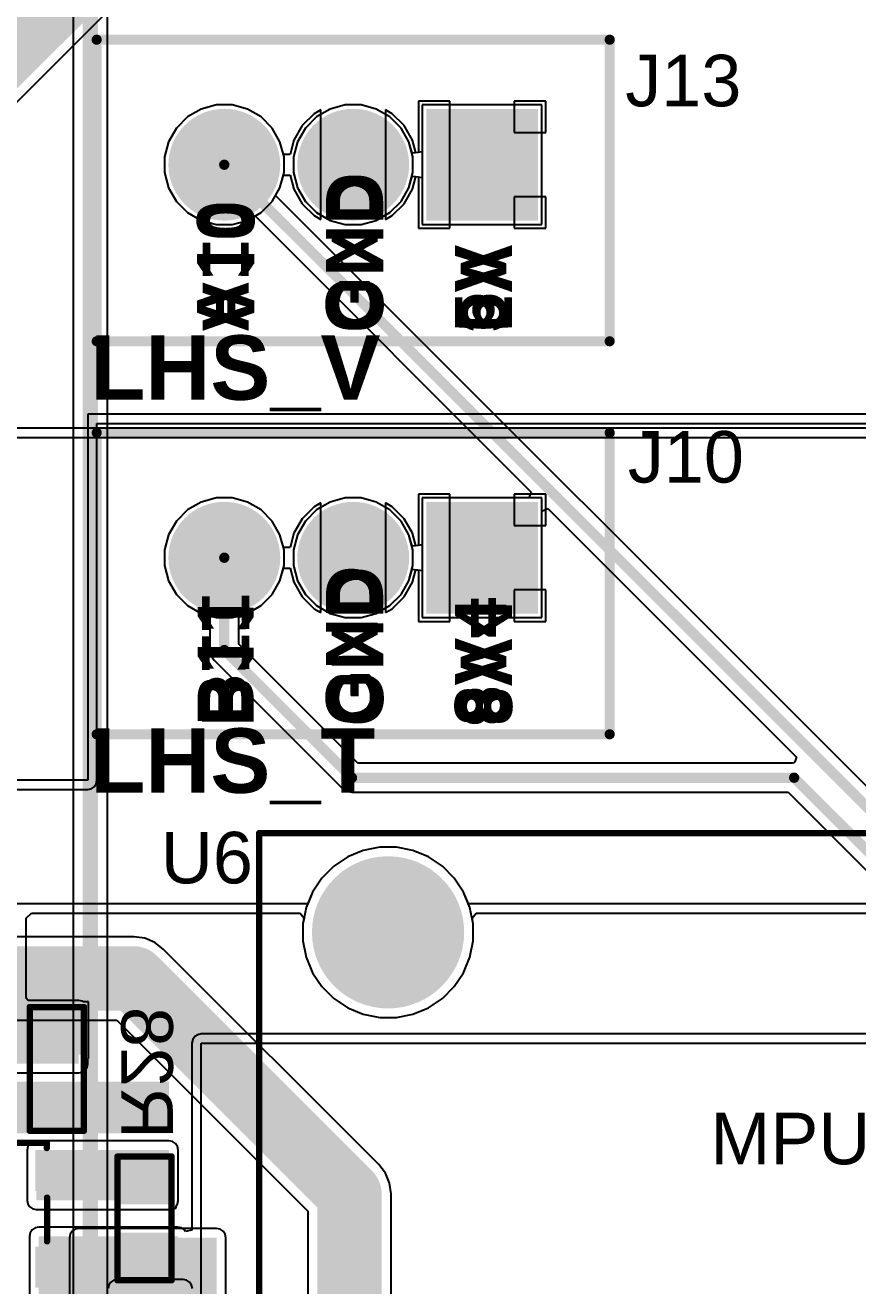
# Model space of a CAD drawing. Header units: inches. Extents: x 0 to 5376, y 0 to 5416.
# Drawn here: x 9.38 to 25.79, y 45.87 to 70.71 of the extents above; entities that cross this region are included whole.
import ezdxf

# ---------------------------------------------------------------- set-up
doc = ezdxf.new("R2010")
doc.units = ezdxf.units.IN
for name, color, linetype in [('Bottom Layer', 5, 'Continuous'), ('Bottom Overlay', 54, 'Continuous'), ('Bottom Paste', 16, 'Continuous'), ('Bottom Solder', 6, 'Continuous'), ('Layer 1', 16, 'Continuous'), ('Layer 2', 76, 'Continuous'), ('Multi-Layer', 9, 'Continuous'), ('Pad Holes', 156, 'Continuous'), ('Top Layer', 1, 'Continuous'), ('Top Overlay', 2, 'Continuous'), ('Top Solder', 216, 'Continuous')]:
    doc.layers.add(name, color=color, linetype=linetype)
doc.styles.add('Arial', font='', dxfattribs={"height": 0.2})
doc.styles.add('Arial_Bold', font='', dxfattribs={"height": 0.2})
doc.styles.get('Arial').set_extended_font_data('Arial')
doc.styles.get('Arial_Bold').set_extended_font_data('Arial', bold=True)

msp = doc.modelspace()

# ---------------------------------------------------------------- hatches: boundary and pattern name
at = {"layer": 'Bottom Layer'}
h = msp.add_hatch(color=5, dxfattribs=at)
edge = h.paths.add_edge_path()
edge.add_arc((13.308, 67.963), 1, 0, 360)
h = msp.add_hatch(color=5, dxfattribs=at)
edge = h.paths.add_edge_path()
edge.add_arc((15.848, 67.963), 1, 0, 360)
for points in [[(19.388, 66.963), (17.388, 66.963), (17.388, 68.963), (19.388, 68.963)], [(19.388, 59.216), (17.388, 59.216), (17.388, 61.216), (19.388, 61.216)], [(7.087, 51.308), (7.087, 50.241), (10.439, 50.241), (10.439, 51.308)], [(10.452, 50.521), (9.563, 50.521), (9.563, 51.283), (10.452, 51.283)], [(8.433, 49.886), (8.433, 48.87), (12.217, 48.87), (12.217, 49.886)], [(10.452, 48.997), (9.563, 48.997), (9.563, 49.759), (10.452, 49.759)], [(9.601, 48.539), (9.601, 47.549), (12.217, 47.549), (12.217, 48.539)], [(9.686, 48.433), (10.786, 48.433), (10.786, 47.833), (9.686, 47.833)], [(11.29, 48.336), (12.179, 48.336), (12.179, 47.574), (11.29, 47.574)], [(9.652, 46.838), (9.652, 38.456), (12.395, 38.456), (12.395, 46.838)], [(11.29, 46.812), (12.179, 46.812), (12.179, 46.05), (11.29, 46.05)], [(9.686, 46.533), (10.786, 46.533), (10.786, 45.933), (9.686, 45.933)]]:
    msp.add_hatch(color=5, dxfattribs=at).paths.add_polyline_path(points)
h = msp.add_hatch(color=5, dxfattribs=at)
edge = h.paths.add_edge_path()
edge.add_arc((13.308, 60.216), 1, 0, 360)
h = msp.add_hatch(color=5, dxfattribs=at)
edge = h.paths.add_edge_path()
edge.add_arc((15.848, 60.216), 1, 0, 360)
at = {"layer": 'Bottom Paste'}
for points in [[(10.452, 50.521), (9.563, 50.521), (9.563, 51.283), (10.452, 51.283)], [(10.452, 48.997), (9.563, 48.997), (9.563, 49.759), (10.452, 49.759)], [(9.686, 48.433), (10.786, 48.433), (10.786, 47.833), (9.686, 47.833)], [(11.29, 48.336), (12.179, 48.336), (12.179, 47.574), (11.29, 47.574)], [(11.29, 46.812), (12.179, 46.812), (12.179, 46.05), (11.29, 46.05)], [(9.686, 46.533), (10.786, 46.533), (10.786, 45.933), (9.686, 45.933)]]:
    msp.add_hatch(color=16, dxfattribs=at).paths.add_polyline_path(points)
at = {"layer": 'Bottom Solder'}
h = msp.add_hatch(color=6, dxfattribs=at)
edge = h.paths.add_edge_path()
edge.add_arc((13.308, 67.963), 1.102, 0, 360)
h = msp.add_hatch(color=6, dxfattribs=at)
edge = h.paths.add_edge_path()
edge.add_arc((15.848, 67.963), 1.102, 0, 360)
for points in [[(19.489, 66.861), (17.286, 66.861), (17.286, 69.064), (19.489, 69.064)], [(19.489, 59.114), (17.286, 59.114), (17.286, 61.317), (19.489, 61.317)], [(10.554, 50.419), (9.461, 50.419), (9.461, 51.384), (10.554, 51.384)], [(10.554, 48.895), (9.461, 48.895), (9.461, 49.86), (10.554, 49.86)], [(9.585, 48.535), (10.888, 48.535), (10.888, 47.731), (9.585, 47.731)], [(11.189, 48.438), (12.281, 48.438), (12.281, 47.473), (11.189, 47.473)], [(11.189, 46.914), (12.281, 46.914), (12.281, 45.949), (11.189, 45.949)], [(9.585, 46.635), (10.888, 46.635), (10.888, 45.831), (9.585, 45.831)]]:
    msp.add_hatch(color=6, dxfattribs=at).paths.add_polyline_path(points)
h = msp.add_hatch(color=6, dxfattribs=at)
edge = h.paths.add_edge_path()
edge.add_arc((13.308, 60.216), 1.102, 0, 360)
h = msp.add_hatch(color=6, dxfattribs=at)
edge = h.paths.add_edge_path()
edge.add_arc((15.848, 60.216), 1.102, 0, 360)
at = {"layer": 'Layer 1'}
h = msp.add_hatch(color=16, dxfattribs=at)
edge = h.paths.add_edge_path()
edge.add_arc((13.308, 67.963), 1, 0, 360)
h = msp.add_hatch(color=16, dxfattribs=at)
edge = h.paths.add_edge_path()
edge.add_arc((15.848, 67.963), 1, 0, 360)
for points in [[(19.388, 66.963), (17.388, 66.963), (17.388, 68.963), (19.388, 68.963)], [(19.388, 59.216), (17.388, 59.216), (17.388, 61.216), (19.388, 61.216)]]:
    msp.add_hatch(color=16, dxfattribs=at).paths.add_polyline_path(points)
h = msp.add_hatch(color=16, dxfattribs=at)
edge = h.paths.add_edge_path()
edge.add_arc((13.308, 60.216), 1, 0, 360)
h = msp.add_hatch(color=16, dxfattribs=at)
edge = h.paths.add_edge_path()
edge.add_arc((15.848, 60.216), 1, 0, 360)
at = {"layer": 'Layer 2'}
h = msp.add_hatch(color=76, dxfattribs=at)
edge = h.paths.add_edge_path()
edge.add_arc((13.308, 67.963), 1, 0, 360)
h = msp.add_hatch(color=76, dxfattribs=at)
edge = h.paths.add_edge_path()
edge.add_arc((15.848, 67.963), 1, 0, 360)
for points in [[(19.388, 66.963), (17.388, 66.963), (17.388, 68.963), (19.388, 68.963)], [(19.388, 59.216), (17.388, 59.216), (17.388, 61.216), (19.388, 61.216)]]:
    msp.add_hatch(color=76, dxfattribs=at).paths.add_polyline_path(points)
h = msp.add_hatch(color=76, dxfattribs=at)
edge = h.paths.add_edge_path()
edge.add_arc((13.308, 60.216), 1, 0, 360)
h = msp.add_hatch(color=76, dxfattribs=at)
edge = h.paths.add_edge_path()
edge.add_arc((15.848, 60.216), 1, 0, 360)
at = {"layer": 'Multi-Layer'}
h = msp.add_hatch(color=9, dxfattribs=at)
edge = h.paths.add_edge_path()
edge.add_arc((13.308, 67.963), 1, 0, 360)
h = msp.add_hatch(color=9, dxfattribs=at)
edge = h.paths.add_edge_path()
edge.add_arc((15.848, 67.963), 1, 0, 360)
for points in [[(19.388, 66.963), (17.388, 66.963), (17.388, 68.963), (19.388, 68.963)], [(19.388, 59.216), (17.388, 59.216), (17.388, 61.216), (19.388, 61.216)]]:
    msp.add_hatch(color=9, dxfattribs=at).paths.add_polyline_path(points)
h = msp.add_hatch(color=9, dxfattribs=at)
edge = h.paths.add_edge_path()
edge.add_arc((13.308, 60.216), 1, 0, 360)
h = msp.add_hatch(color=9, dxfattribs=at)
edge = h.paths.add_edge_path()
edge.add_arc((15.848, 60.216), 1, 0, 360)
at = {"layer": 'Pad Holes'}
h = msp.add_hatch(color=7, dxfattribs=at)
edge = h.paths.add_edge_path()
edge.add_arc((13.308, 67.963), 0.5, 0, 360)
h = msp.add_hatch(color=7, dxfattribs=at)
edge = h.paths.add_edge_path()
edge.add_arc((15.848, 67.963), 0.5, 0, 360)
h = msp.add_hatch(color=7, dxfattribs=at)
edge = h.paths.add_edge_path()
edge.add_arc((18.388, 67.963), 0.5, 0, 360)
h = msp.add_hatch(color=7, dxfattribs=at)
edge = h.paths.add_edge_path()
edge.add_arc((13.308, 60.216), 0.5, 0, 360)
h = msp.add_hatch(color=7, dxfattribs=at)
edge = h.paths.add_edge_path()
edge.add_arc((15.848, 60.216), 0.5, 0, 360)
h = msp.add_hatch(color=7, dxfattribs=at)
edge = h.paths.add_edge_path()
edge.add_arc((18.388, 60.216), 0.5, 0, 360)
h = msp.add_hatch(color=7, dxfattribs=at)
edge = h.paths.add_edge_path()
edge.add_arc((16.535, 52.832), 1.5, 0, 360)
at = {"layer": 'Top Layer'}
h = msp.add_hatch(color=1, dxfattribs=at)
edge = h.paths.add_edge_path()
edge.add_arc((13.308, 67.963), 1, 0, 360)
h = msp.add_hatch(color=1, dxfattribs=at)
edge = h.paths.add_edge_path()
edge.add_arc((15.848, 67.963), 1, 0, 360)
for points in [[(19.388, 66.963), (17.388, 66.963), (17.388, 68.963), (19.388, 68.963)], [(19.388, 59.216), (17.388, 59.216), (17.388, 61.216), (19.388, 61.216)], [(10.439, 41.707), (13.157, 41.707), (13.157, 46.812), (10.439, 46.812)]]:
    msp.add_hatch(color=1, dxfattribs=at).paths.add_polyline_path(points)
h = msp.add_hatch(color=1, dxfattribs=at)
edge = h.paths.add_edge_path()
edge.add_arc((13.308, 60.216), 1, 0, 360)
h = msp.add_hatch(color=1, dxfattribs=at)
edge = h.paths.add_edge_path()
edge.add_arc((15.848, 60.216), 1, 0, 360)
at = {"layer": 'Top Solder'}
h = msp.add_hatch(color=216, dxfattribs=at)
edge = h.paths.add_edge_path()
edge.add_arc((13.308, 67.963), 1.102, 0, 360)
h = msp.add_hatch(color=216, dxfattribs=at)
edge = h.paths.add_edge_path()
edge.add_arc((15.848, 67.963), 1.102, 0, 360)
for points in [[(19.489, 66.861), (17.286, 66.861), (17.286, 69.064), (19.489, 69.064)], [(19.489, 59.114), (17.286, 59.114), (17.286, 61.317), (19.489, 61.317)]]:
    msp.add_hatch(color=216, dxfattribs=at).paths.add_polyline_path(points)
h = msp.add_hatch(color=216, dxfattribs=at)
edge = h.paths.add_edge_path()
edge.add_arc((13.308, 60.216), 1.102, 0, 360)
h = msp.add_hatch(color=216, dxfattribs=at)
edge = h.paths.add_edge_path()
edge.add_arc((15.848, 60.216), 1.102, 0, 360)

# ---------------------------------------------------------------- linework, layer by layer
at = {"layer": 'Bottom Layer'}
for p, q in [((13.152, 69.141), (12.853, 69.06)), ((13.463, 69.141), (13.152, 69.141)), ((13.762, 69.06), (13.463, 69.141)), ((19.565, 69.141), (17.21, 69.141)), ((17.21, 69.141), (17.21, 68.215)), ((19.565, 66.785), (19.565, 69.141)), ((12.584, 68.905), (12.365, 68.686)), ((12.853, 69.06), (12.584, 68.905)), ((14.031, 68.905), (13.762, 69.06)), ((14.25, 68.686), (14.031, 68.905)), ((15.078, 68.966), (14.844, 68.733)), ((15.213, 69.044), (15.078, 68.966)), ((15.213, 67.963), (15.213, 69.044)), ((16.618, 68.966), (16.483, 69.044)), ((16.483, 69.044), (16.483, 67.963)), ((16.851, 68.733), (16.618, 68.966)), ((12.365, 68.686), (12.21, 68.417)), ((14.405, 68.417), (14.25, 68.686)), ((14.844, 68.733), (14.679, 68.447)), ((17.016, 68.447), (16.851, 68.733)), ((12.21, 68.417), (12.13, 68.118)), ((14.472, 68.166), (14.405, 68.417)), ((14.679, 68.447), (14.604, 68.166)), ((17.083, 68.198), (17.016, 68.447)), ((12.13, 68.118), (12.13, 67.808)), ((14.604, 68.166), (14.472, 68.166)), ((17.21, 68.215), (17.083, 68.198)), ((15.213, 66.881), (15.213, 67.963)), ((16.483, 67.963), (16.483, 66.881)), ((12.13, 67.808), (12.21, 67.508)), ((14.405, 67.508), (14.472, 67.759)), ((14.472, 67.759), (14.604, 67.759)), ((14.604, 67.759), (14.679, 67.479)), ((17.016, 67.479), (17.083, 67.728)), ((17.083, 67.728), (17.21, 67.711)), ((17.21, 67.711), (17.21, 66.785)), ((12.21, 67.508), (12.365, 67.24)), ((14.25, 67.24), (14.405, 67.508)), ((14.679, 67.479), (14.844, 67.193)), ((16.851, 67.193), (17.016, 67.479)), ((12.365, 67.24), (12.584, 67.02)), ((14.031, 67.02), (14.25, 67.24)), ((14.844, 67.193), (15.078, 66.959)), ((16.618, 66.959), (16.851, 67.193)), ((12.584, 67.02), (12.853, 66.865)), ((12.853, 66.865), (13.152, 66.785)), ((13.463, 66.785), (13.762, 66.865)), ((13.762, 66.865), (14.031, 67.02)), ((15.078, 66.959), (15.213, 66.881)), ((16.483, 66.881), (16.618, 66.959)), ((13.152, 66.785), (13.463, 66.785)), ((17.21, 66.785), (19.565, 66.785)), ((41.656, 62.767), (8.233, 62.767)), ((8.052, 62.586), (41.656, 62.586)), ((13.152, 61.394), (12.853, 61.313)), ((13.463, 61.394), (13.152, 61.394)), ((13.762, 61.313), (13.463, 61.394)), ((15.692, 61.394), (15.393, 61.313)), ((16.003, 61.394), (15.692, 61.394)), ((16.302, 61.313), (16.003, 61.394)), ((17.753, 61.47), (17.134, 61.47)), ((17.134, 61.47), (17.134, 60.458)), ((17.753, 60.216), (17.753, 61.47)), ((19.642, 61.47), (19.023, 61.47)), ((19.023, 61.47), (19.023, 60.851)), ((19.642, 60.851), (19.642, 61.47)), ((12.584, 61.158), (12.365, 60.939)), ((12.853, 61.313), (12.584, 61.158)), ((14.031, 61.158), (13.762, 61.313)), ((14.25, 60.939), (14.031, 61.158)), ((15.124, 61.158), (14.905, 60.939)), ((15.393, 61.313), (15.124, 61.158)), ((16.571, 61.158), (16.302, 61.313)), ((16.79, 60.939), (16.571, 61.158)), ((12.365, 60.939), (12.21, 60.67)), ((14.405, 60.67), (14.25, 60.939)), ((14.905, 60.939), (14.75, 60.67)), ((16.945, 60.67), (16.79, 60.939)), ((12.21, 60.67), (12.13, 60.371)), ((14.485, 60.371), (14.405, 60.67)), ((14.75, 60.67), (14.67, 60.371)), ((17.007, 60.441), (16.945, 60.67)), ((19.023, 60.851), (19.642, 60.851)), ((17.134, 60.458), (17.007, 60.441)), ((12.13, 60.371), (12.13, 60.061)), ((14.485, 60.061), (14.485, 60.371)), ((14.67, 60.371), (14.67, 60.061)), ((17.753, 58.962), (17.753, 60.216)), ((12.13, 60.061), (12.21, 59.761)), ((14.405, 59.761), (14.485, 60.061)), ((14.67, 60.061), (14.75, 59.761)), ((16.945, 59.761), (17.007, 59.991)), ((17.007, 59.991), (17.134, 59.974)), ((17.134, 59.974), (17.134, 58.962)), ((12.21, 59.761), (12.365, 59.493)), ((14.25, 59.493), (14.405, 59.761)), ((14.75, 59.761), (14.905, 59.493)), ((16.79, 59.493), (16.945, 59.761)), ((12.365, 59.493), (12.584, 59.273)), ((14.031, 59.273), (14.25, 59.493)), ((14.905, 59.493), (15.124, 59.273)), ((16.571, 59.273), (16.79, 59.493)), ((19.642, 59.581), (19.023, 59.581)), ((19.023, 59.581), (19.023, 58.962)), ((19.642, 58.962), (19.642, 59.581)), ((12.584, 59.273), (12.853, 59.118)), ((13.762, 59.118), (14.031, 59.273)), ((15.124, 59.273), (15.393, 59.118)), ((16.302, 59.118), (16.571, 59.273)), ((12.853, 59.118), (13.152, 59.038)), ((13.152, 59.038), (13.463, 59.038)), ((13.463, 59.038), (13.762, 59.118)), ((15.393, 59.118), (15.692, 59.038)), ((15.692, 59.038), (16.003, 59.038)), ((16.003, 59.038), (16.302, 59.118)), ((17.134, 58.962), (17.753, 58.962)), ((19.023, 58.962), (19.642, 58.962)), ((16.046, 54.445), (15.741, 54.319)), ((16.37, 54.51), (16.046, 54.445)), ((16.701, 54.51), (16.37, 54.51)), ((17.025, 54.445), (16.701, 54.51)), ((17.33, 54.319), (17.025, 54.445)), ((15.741, 54.319), (15.466, 54.135)), ((17.605, 54.135), (17.33, 54.319)), ((15.466, 54.135), (15.232, 53.902)), ((17.839, 53.902), (17.605, 54.135)), ((15.232, 53.902), (15.049, 53.627)), ((18.022, 53.627), (17.839, 53.902)), ((15.049, 53.627), (14.951, 53.391)), ((18.12, 53.391), (18.022, 53.627)), ((14.951, 53.391), (0.259, 53.391)), ((9.401, 53.111), (9.51, 53.21)), ((9.51, 53.21), (14.8, 53.21)), ((14.8, 53.21), (14.88, 53.111)), ((31.207, 53.391), (18.12, 53.391)), ((18.191, 53.111), (18.271, 53.21)), ((18.271, 53.21), (31.056, 53.21)), ((9.401, 51.537), (9.401, 53.111)), ((14.88, 53.111), (14.858, 52.997)), ((14.858, 52.997), (14.858, 52.667)), ((18.213, 52.997), (18.191, 53.111)), ((18.213, 52.667), (18.213, 52.997)), ((14.858, 52.667), (14.922, 52.343)), ((18.149, 52.343), (18.213, 52.667)), ((14.922, 52.343), (15.049, 52.037)), ((18.022, 52.037), (18.149, 52.343)), ((15.049, 52.037), (15.232, 51.762)), ((17.839, 51.762), (18.022, 52.037)), ((15.232, 51.762), (15.466, 51.529)), ((17.605, 51.529), (17.839, 51.762)), ((9.44, 51.489), (9.401, 51.537)), ((10.439, 51.489), (9.44, 51.489)), ((10.509, 51.475), (10.439, 51.489)), ((10.531, 51.46), (10.509, 51.475)), ((10.63, 51.46), (10.531, 51.46)), ((10.63, 50.343), (10.63, 51.46)), ((15.466, 51.529), (15.741, 51.345)), ((17.33, 51.345), (17.605, 51.529)), ((15.741, 51.345), (16.046, 51.219)), ((16.046, 51.219), (16.37, 51.154)), ((16.701, 51.154), (17.025, 51.219)), ((17.025, 51.219), (17.33, 51.345)), ((16.37, 51.154), (16.701, 51.154)), ((12.685, 50.717), (12.671, 50.648)), ((12.724, 50.776), (12.685, 50.717)), ((12.783, 50.815), (12.724, 50.776)), ((12.852, 50.829), (12.783, 50.815)), ((35.895, 50.829), (12.852, 50.829)), ((12.671, 50.648), (12.671, 46.963)), ((12.852, 38.456), (12.852, 50.648)), ((12.852, 50.648), (35.912, 50.648)), ((10.607, 50.172), (10.621, 50.241)), ((10.621, 50.241), (10.621, 50.343)), ((10.621, 50.343), (10.63, 50.343)), ((8.398, 50.06), (10.439, 50.06)), ((10.439, 50.06), (10.509, 50.074)), ((10.509, 50.074), (10.568, 50.113)), ((10.568, 50.113), (10.607, 50.172)), ((9.532, 48.707), (9.473, 48.668)), ((9.601, 48.721), (9.532, 48.707)), ((12.217, 48.721), (9.601, 48.721)), ((12.287, 48.707), (12.217, 48.721)), ((12.346, 48.668), (12.287, 48.707)), ((9.434, 48.609), (9.42, 48.539)), ((9.42, 48.539), (9.42, 47.549)), ((9.473, 48.668), (9.434, 48.609)), ((12.385, 48.609), (12.346, 48.668)), ((12.399, 48.539), (12.385, 48.609)), ((12.399, 47.549), (12.399, 48.539)), ((9.42, 47.549), (9.434, 47.479)), ((9.434, 47.479), (9.473, 47.421)), ((12.357, 47.438), (12.385, 47.479)), ((12.385, 47.479), (12.399, 47.549)), ((9.473, 47.421), (9.532, 47.381)), ((9.532, 47.381), (9.601, 47.368)), ((9.601, 47.368), (12.217, 47.368)), ((12.217, 47.368), (12.287, 47.381)), ((12.287, 47.381), (12.309, 47.396)), ((12.309, 47.396), (12.357, 47.396)), ((12.357, 47.396), (12.357, 47.438)), ((9.524, 46.966), (9.485, 46.907)), ((9.583, 47.005), (9.524, 46.966)), ((9.652, 47.019), (9.583, 47.005)), ((12.395, 47.019), (9.652, 47.019)), ((12.465, 47.005), (12.395, 47.019)), ((12.523, 46.966), (12.465, 47.005)), ((12.544, 46.935), (12.523, 46.966)), ((12.671, 46.963), (12.544, 46.935)), ((9.485, 46.907), (9.471, 46.838)), ((9.471, 46.838), (9.471, 44.196))]:
    msp.add_line(p, q, dxfattribs=at)
at = {"layer": 'Bottom Overlay'}
for points in [[(9.474, 48.92, 0.127, 0.127, 0), (9.474, 51.359, 0.127, 0.127, 0)], [(9.474, 51.359, 0.127, 0.127, 0), (10.541, 51.359, 0.127, 0.127, 0)], [(10.541, 48.92, 0.127, 0.127, 0), (10.541, 51.359, 0.127, 0.127, 0)], [(9.474, 48.92, 0.127, 0.127, 0), (10.541, 48.92, 0.127, 0.127, 0)], [(8.057, 48.682, 0.127, 0.127, 0), (9.81, 48.682, 0.127, 0.127, 0)], [(9.81, 48.582, 0.127, 0.127, 0), (9.81, 48.682, 0.127, 0.127, 0)], [(11.201, 48.412, 0.127, 0.127, 0), (12.268, 48.412, 0.127, 0.127, 0)], [(11.201, 45.974, 0.127, 0.127, 0), (11.201, 48.412, 0.127, 0.127, 0)], [(12.268, 45.974, 0.127, 0.127, 0), (12.268, 48.412, 0.127, 0.127, 0)], [(9.816, 46.743, 0.127, 0.127, 0), (9.816, 47.601, 0.127, 0.127, 0)], [(11.201, 45.974, 0.127, 0.127, 0), (12.268, 45.974, 0.127, 0.127, 0)]]:
    msp.add_lwpolyline(points, format="xyseb", dxfattribs=at)
for points in [[(9.442, 51.359, 0.0635, 0.0635, 1), (9.506, 51.359, 0.0635, 0.0635, 1)], [(9.442, 51.359, 0.0635, 0.0635, 1), (9.506, 51.359, 0.0635, 0.0635, 1)], [(10.509, 51.359, 0.0635, 0.0635, 1), (10.573, 51.359, 0.0635, 0.0635, 1)], [(10.509, 51.359, 0.0635, 0.0635, 1), (10.573, 51.359, 0.0635, 0.0635, 1)], [(9.442, 48.92, 0.0635, 0.0635, 1), (9.506, 48.92, 0.0635, 0.0635, 1)], [(9.442, 48.92, 0.0635, 0.0635, 1), (9.506, 48.92, 0.0635, 0.0635, 1)], [(10.509, 48.92, 0.0635, 0.0635, 1), (10.573, 48.92, 0.0635, 0.0635, 1)], [(10.509, 48.92, 0.0635, 0.0635, 1), (10.573, 48.92, 0.0635, 0.0635, 1)], [(9.778, 48.682, 0.0635, 0.0635, 1), (9.842, 48.682, 0.0635, 0.0635, 1)], [(9.778, 48.682, 0.0635, 0.0635, 1), (9.842, 48.682, 0.0635, 0.0635, 1)], [(9.778, 48.582, 0.0635, 0.0635, 1), (9.842, 48.582, 0.0635, 0.0635, 1)], [(11.17, 48.412, 0.0635, 0.0635, 1), (11.233, 48.412, 0.0635, 0.0635, 1)], [(11.17, 48.412, 0.0635, 0.0635, 1), (11.233, 48.412, 0.0635, 0.0635, 1)], [(12.236, 48.412, 0.0635, 0.0635, 1), (12.3, 48.412, 0.0635, 0.0635, 1)], [(12.236, 48.412, 0.0635, 0.0635, 1), (12.3, 48.412, 0.0635, 0.0635, 1)], [(9.784, 47.601, 0.0635, 0.0635, 1), (9.848, 47.601, 0.0635, 0.0635, 1)], [(9.784, 46.743, 0.0635, 0.0635, 1), (9.848, 46.743, 0.0635, 0.0635, 1)], [(11.17, 45.974, 0.0635, 0.0635, 1), (11.233, 45.974, 0.0635, 0.0635, 1)], [(11.17, 45.974, 0.0635, 0.0635, 1), (11.233, 45.974, 0.0635, 0.0635, 1)], [(12.236, 45.974, 0.0635, 0.0635, 1), (12.3, 45.974, 0.0635, 0.0635, 1)], [(12.236, 45.974, 0.0635, 0.0635, 1), (12.3, 45.974, 0.0635, 0.0635, 1)]]:
    msp.add_lwpolyline(points, format="xyseb", close=True, dxfattribs=at)
at = {"layer": 'Layer 1'}
for p, q in [((8.135, 68.113), (12.492, 72.471)), ((13.152, 69.141), (12.853, 69.06)), ((13.463, 69.141), (13.152, 69.141)), ((13.762, 69.06), (13.463, 69.141)), ((19.565, 69.141), (17.21, 69.141)), ((17.21, 69.141), (17.21, 68.215)), ((19.565, 66.785), (19.565, 69.141)), ((12.584, 68.905), (12.365, 68.686)), ((12.853, 69.06), (12.584, 68.905)), ((14.031, 68.905), (13.762, 69.06)), ((14.25, 68.686), (14.031, 68.905)), ((15.078, 68.966), (14.844, 68.733)), ((15.213, 69.044), (15.078, 68.966)), ((15.213, 67.963), (15.213, 69.044)), ((16.618, 68.966), (16.483, 69.044)), ((16.483, 69.044), (16.483, 67.963)), ((16.851, 68.733), (16.618, 68.966)), ((12.365, 68.686), (12.21, 68.417)), ((14.405, 68.417), (14.25, 68.686)), ((14.844, 68.733), (14.679, 68.447)), ((17.016, 68.447), (16.851, 68.733)), ((12.21, 68.417), (12.13, 68.118)), ((14.472, 68.166), (14.405, 68.417)), ((14.679, 68.447), (14.604, 68.166)), ((17.083, 68.198), (17.016, 68.447)), ((12.13, 68.118), (12.13, 67.808)), ((14.604, 68.166), (14.472, 68.166)), ((17.21, 68.215), (17.083, 68.198)), ((15.213, 66.881), (15.213, 67.963)), ((16.483, 67.963), (16.483, 66.881)), ((12.13, 67.808), (12.21, 67.508)), ((14.405, 67.508), (14.472, 67.759)), ((14.472, 67.759), (14.604, 67.759)), ((14.604, 67.759), (14.679, 67.479)), ((17.016, 67.479), (17.083, 67.728)), ((17.083, 67.728), (17.21, 67.711)), ((17.21, 67.711), (17.21, 66.785)), ((12.21, 67.508), (12.365, 67.24)), ((14.317, 67.356), (14.405, 67.508)), ((36.447, 45.226), (14.317, 67.356)), ((14.679, 67.479), (14.844, 67.193)), ((16.851, 67.193), (17.016, 67.479)), ((12.365, 67.24), (12.584, 67.02)), ((14.844, 67.193), (15.078, 66.959)), ((16.618, 66.959), (16.851, 67.193)), ((12.584, 67.02), (12.853, 66.865)), ((12.853, 66.865), (13.152, 66.785)), ((13.463, 66.785), (13.762, 66.865)), ((13.762, 66.865), (13.914, 66.953)), ((13.914, 66.953), (19.357, 61.511)), ((15.078, 66.959), (15.213, 66.881)), ((16.483, 66.881), (16.618, 66.959)), ((13.152, 66.785), (13.463, 66.785)), ((17.21, 66.785), (19.565, 66.785)), ((13.152, 61.394), (12.853, 61.313)), ((13.463, 61.394), (13.152, 61.394)), ((13.762, 61.313), (13.463, 61.394)), ((19.308, 61.394), (17.21, 61.394)), ((17.21, 61.394), (17.21, 60.468)), ((19.357, 61.511), (19.308, 61.394)), ((12.584, 61.158), (12.365, 60.939)), ((12.853, 61.313), (12.584, 61.158)), ((14.031, 61.158), (13.762, 61.313)), ((14.25, 60.939), (14.031, 61.158)), ((15.078, 61.219), (14.844, 60.986)), ((15.213, 61.297), (15.078, 61.219)), ((15.213, 60.216), (15.213, 61.297)), ((16.618, 61.219), (16.483, 61.297)), ((16.483, 61.297), (16.483, 60.216)), ((16.851, 60.986), (16.618, 61.219)), ((19.565, 61.136), (19.683, 61.185)), ((19.565, 59.038), (19.565, 61.136)), ((19.683, 61.185), (24.582, 56.285)), ((12.365, 60.939), (12.21, 60.67)), ((14.405, 60.67), (14.25, 60.939)), ((14.844, 60.986), (14.679, 60.7)), ((17.016, 60.7), (16.851, 60.986)), ((12.21, 60.67), (12.13, 60.371)), ((14.472, 60.419), (14.405, 60.67)), ((14.679, 60.7), (14.604, 60.419)), ((17.083, 60.451), (17.016, 60.7)), ((14.604, 60.419), (14.472, 60.419)), ((17.21, 60.468), (17.083, 60.451)), ((12.13, 60.371), (12.13, 60.061)), ((15.213, 59.134), (15.213, 60.216)), ((16.483, 60.216), (16.483, 59.134)), ((12.13, 60.061), (12.21, 59.761)), ((14.405, 59.761), (14.472, 60.012)), ((14.472, 60.012), (14.604, 60.012)), ((14.604, 60.012), (14.679, 59.732)), ((17.016, 59.732), (17.083, 59.981)), ((17.083, 59.981), (17.21, 59.964)), ((17.21, 59.964), (17.21, 59.038)), ((12.21, 59.761), (12.365, 59.493)), ((14.25, 59.493), (14.405, 59.761)), ((14.679, 59.732), (14.844, 59.446)), ((16.851, 59.446), (17.016, 59.732)), ((12.365, 59.493), (12.584, 59.273)), ((14.031, 59.273), (14.25, 59.493)), ((14.844, 59.446), (15.078, 59.212)), ((16.618, 59.212), (16.851, 59.446)), ((12.584, 59.273), (12.853, 59.118)), ((13.762, 59.118), (14.031, 59.273)), ((15.078, 59.212), (15.213, 59.134)), ((16.483, 59.134), (16.618, 59.212)), ((12.853, 59.118), (13.023, 59.073)), ((13.023, 59.073), (13.023, 58.397)), ((13.592, 59.073), (13.762, 59.118)), ((13.592, 58.515), (13.592, 59.073)), ((17.21, 59.038), (19.565, 59.038)), ((13.023, 58.397), (13.023, 58.397)), ((13.023, 58.397), (13.044, 58.288)), ((15.942, 56.165), (13.592, 58.515)), ((13.044, 58.288), (13.106, 58.195)), ((13.106, 58.195), (15.623, 55.679)), ((24.523, 56.165), (15.942, 56.165)), ((24.548, 56.196), (24.523, 56.165)), ((24.582, 56.285), (24.548, 56.196)), ((15.623, 55.679), (15.623, 55.679)), ((15.623, 55.679), (15.715, 55.617)), ((15.715, 55.617), (15.824, 55.595)), ((15.824, 55.595), (24.418, 55.595)), ((24.418, 55.595), (35.532, 44.482)), ((16.046, 54.445), (15.741, 54.319)), ((16.37, 54.51), (16.046, 54.445)), ((16.701, 54.51), (16.37, 54.51)), ((17.025, 54.445), (16.701, 54.51)), ((17.33, 54.319), (17.025, 54.445)), ((15.741, 54.319), (15.466, 54.135)), ((17.605, 54.135), (17.33, 54.319)), ((15.466, 54.135), (15.232, 53.902)), ((17.839, 53.902), (17.605, 54.135)), ((15.232, 53.902), (15.049, 53.627)), ((18.022, 53.627), (17.839, 53.902)), ((15.049, 53.627), (14.922, 53.321)), ((18.149, 53.321), (18.022, 53.627)), ((14.922, 53.321), (14.858, 52.997)), ((18.213, 52.997), (18.149, 53.321)), ((14.858, 52.997), (14.858, 52.667)), ((18.213, 52.667), (18.213, 52.997)), ((14.858, 52.667), (14.922, 52.343)), ((18.149, 52.343), (18.213, 52.667)), ((14.922, 52.343), (15.049, 52.037)), ((18.022, 52.037), (18.149, 52.343)), ((15.049, 52.037), (15.232, 51.762)), ((17.839, 51.762), (18.022, 52.037)), ((15.232, 51.762), (15.466, 51.529)), ((17.605, 51.529), (17.839, 51.762)), ((15.466, 51.529), (15.741, 51.345)), ((17.33, 51.345), (17.605, 51.529)), ((15.741, 51.345), (16.046, 51.219)), ((16.046, 51.219), (16.37, 51.154)), ((16.701, 51.154), (17.025, 51.219)), ((17.025, 51.219), (17.33, 51.345)), ((16.37, 51.154), (16.701, 51.154)), ((11.132, 45.976), (11.073, 45.937)), ((11.201, 45.99), (11.132, 45.976)), ((12.497, 45.99), (11.201, 45.99)), ((12.566, 45.976), (12.497, 45.99)), ((12.625, 45.937), (12.566, 45.976)), ((11.034, 45.878), (11.02, 45.809)), ((11.073, 45.937), (11.034, 45.878)), ((12.664, 45.878), (12.625, 45.937)), ((12.678, 45.809), (12.664, 45.878))]:
    msp.add_line(p, q, dxfattribs=at)
for points in [[(7.315, 68.453, 1.27, 1.27, 0), (11.913, 73.05, 1.27, 1.27, 0)], [(13.308, 67.963, 0.203, 0.203, 0), (36.246, 45.025, 0.203, 0.203, 0)], [(13.308, 58.397, 0.203, 0.203, 0), (13.308, 60.216, 0.203, 0.203, 0)], [(13.308, 58.397, 0.203, 0.203, 0), (15.824, 55.88, 0.203, 0.203, 0)], [(15.824, 55.88, 0.203, 0.203, 0), (24.536, 55.88, 0.203, 0.203, 0)], [(24.536, 55.88, 0.203, 0.203, 0), (35.816, 44.6, 0.203, 0.203, 0)]]:
    msp.add_lwpolyline(points, format="xyseb", dxfattribs=at)
for points in [[(13.257, 67.963, 0.102, 0.102, 1), (13.358, 67.963, 0.102, 0.102, 1)], [(13.257, 60.216, 0.102, 0.102, 1), (13.358, 60.216, 0.102, 0.102, 1)], [(13.257, 58.397, 0.102, 0.102, 1), (13.358, 58.397, 0.102, 0.102, 1)], [(13.257, 58.397, 0.102, 0.102, 1), (13.358, 58.397, 0.102, 0.102, 1)], [(15.773, 55.88, 0.102, 0.102, 1), (15.875, 55.88, 0.102, 0.102, 1)], [(15.773, 55.88, 0.102, 0.102, 1), (15.875, 55.88, 0.102, 0.102, 1)], [(24.486, 55.88, 0.102, 0.102, 1), (24.587, 55.88, 0.102, 0.102, 1)], [(24.486, 55.88, 0.102, 0.102, 1), (24.587, 55.88, 0.102, 0.102, 1)]]:
    msp.add_lwpolyline(points, format="xyseb", close=True, dxfattribs=at)
at = {"layer": 'Layer 2'}
for p, q in [((10.331, 79.527), (10.331, 40.137)), ((11.005, 39.998), (11.005, 79.388)), ((13.152, 69.141), (12.853, 69.06)), ((13.463, 69.141), (13.152, 69.141)), ((13.762, 69.06), (13.463, 69.141)), ((15.692, 69.141), (15.393, 69.06)), ((16.003, 69.141), (15.692, 69.141)), ((16.302, 69.06), (16.003, 69.141)), ((19.565, 69.141), (17.21, 69.141)), ((17.21, 69.141), (17.21, 66.785)), ((19.565, 66.785), (19.565, 69.141)), ((12.584, 68.905), (12.365, 68.686)), ((12.853, 69.06), (12.584, 68.905)), ((14.031, 68.905), (13.762, 69.06)), ((14.25, 68.686), (14.031, 68.905)), ((15.124, 68.905), (14.905, 68.686)), ((15.393, 69.06), (15.124, 68.905)), ((16.571, 68.905), (16.302, 69.06)), ((16.79, 68.686), (16.571, 68.905)), ((12.365, 68.686), (12.21, 68.417)), ((14.405, 68.417), (14.25, 68.686)), ((14.905, 68.686), (14.75, 68.417)), ((16.945, 68.417), (16.79, 68.686)), ((12.21, 68.417), (12.13, 68.118)), ((14.485, 68.118), (14.405, 68.417)), ((14.75, 68.417), (14.67, 68.118)), ((17.025, 68.118), (16.945, 68.417)), ((12.13, 68.118), (12.13, 67.808)), ((14.485, 67.808), (14.485, 68.118)), ((14.67, 68.118), (14.67, 67.808)), ((17.025, 67.808), (17.025, 68.118)), ((12.13, 67.808), (12.21, 67.508)), ((14.405, 67.508), (14.485, 67.808)), ((14.67, 67.808), (14.75, 67.508)), ((16.945, 67.508), (17.025, 67.808)), ((12.21, 67.508), (12.365, 67.24)), ((14.25, 67.24), (14.405, 67.508)), ((14.75, 67.508), (14.905, 67.24)), ((16.79, 67.24), (16.945, 67.508)), ((12.365, 67.24), (12.584, 67.02)), ((14.031, 67.02), (14.25, 67.24)), ((14.905, 67.24), (15.124, 67.02)), ((16.571, 67.02), (16.79, 67.24)), ((12.584, 67.02), (12.853, 66.865)), ((12.853, 66.865), (13.152, 66.785)), ((13.463, 66.785), (13.762, 66.865)), ((13.762, 66.865), (14.031, 67.02)), ((15.124, 67.02), (15.393, 66.865)), ((15.393, 66.865), (15.692, 66.785)), ((16.003, 66.785), (16.302, 66.865)), ((16.302, 66.865), (16.571, 67.02)), ((13.152, 66.785), (13.463, 66.785)), ((15.692, 66.785), (16.003, 66.785)), ((17.21, 66.785), (19.565, 66.785)), ((13.152, 61.394), (12.853, 61.313)), ((13.463, 61.394), (13.152, 61.394)), ((13.762, 61.313), (13.463, 61.394)), ((15.692, 61.394), (15.393, 61.313)), ((16.003, 61.394), (15.692, 61.394)), ((16.302, 61.313), (16.003, 61.394)), ((19.565, 61.394), (17.21, 61.394)), ((17.21, 61.394), (17.21, 59.038)), ((19.565, 59.038), (19.565, 61.394)), ((12.584, 61.158), (12.365, 60.939)), ((12.853, 61.313), (12.584, 61.158)), ((14.031, 61.158), (13.762, 61.313)), ((14.25, 60.939), (14.031, 61.158)), ((15.124, 61.158), (14.905, 60.939)), ((15.393, 61.313), (15.124, 61.158)), ((16.571, 61.158), (16.302, 61.313)), ((16.79, 60.939), (16.571, 61.158)), ((12.365, 60.939), (12.21, 60.67)), ((14.405, 60.67), (14.25, 60.939)), ((14.905, 60.939), (14.75, 60.67)), ((16.945, 60.67), (16.79, 60.939)), ((12.21, 60.67), (12.13, 60.371)), ((14.485, 60.371), (14.405, 60.67)), ((14.75, 60.67), (14.67, 60.371)), ((17.025, 60.371), (16.945, 60.67)), ((12.13, 60.371), (12.13, 60.061)), ((14.485, 60.061), (14.485, 60.371)), ((14.67, 60.371), (14.67, 60.061)), ((17.025, 60.061), (17.025, 60.371)), ((12.13, 60.061), (12.21, 59.761)), ((14.405, 59.761), (14.485, 60.061)), ((14.67, 60.061), (14.75, 59.761)), ((16.945, 59.761), (17.025, 60.061)), ((12.21, 59.761), (12.365, 59.493)), ((14.25, 59.493), (14.405, 59.761)), ((14.75, 59.761), (14.905, 59.493)), ((16.79, 59.493), (16.945, 59.761)), ((12.365, 59.493), (12.584, 59.273)), ((14.031, 59.273), (14.25, 59.493)), ((14.905, 59.493), (15.124, 59.273)), ((16.571, 59.273), (16.79, 59.493)), ((12.584, 59.273), (12.853, 59.118)), ((13.762, 59.118), (14.031, 59.273)), ((15.124, 59.273), (15.393, 59.118)), ((16.302, 59.118), (16.571, 59.273)), ((12.853, 59.118), (13.152, 59.038)), ((13.152, 59.038), (13.463, 59.038)), ((13.463, 59.038), (13.762, 59.118)), ((15.393, 59.118), (15.692, 59.038)), ((15.692, 59.038), (16.003, 59.038)), ((16.003, 59.038), (16.302, 59.118)), ((17.21, 59.038), (19.565, 59.038)), ((16.046, 54.445), (15.741, 54.319)), ((16.37, 54.51), (16.046, 54.445)), ((16.701, 54.51), (16.37, 54.51)), ((17.025, 54.445), (16.701, 54.51)), ((17.33, 54.319), (17.025, 54.445)), ((15.741, 54.319), (15.466, 54.135)), ((17.605, 54.135), (17.33, 54.319)), ((15.466, 54.135), (15.232, 53.902)), ((17.839, 53.902), (17.605, 54.135)), ((15.232, 53.902), (15.049, 53.627)), ((18.022, 53.627), (17.839, 53.902)), ((15.049, 53.627), (14.922, 53.321)), ((18.149, 53.321), (18.022, 53.627)), ((14.922, 53.321), (14.858, 52.997)), ((18.213, 52.997), (18.149, 53.321)), ((14.858, 52.997), (14.858, 52.667)), ((18.213, 52.667), (18.213, 52.997)), ((14.858, 52.667), (14.922, 52.343)), ((18.149, 52.343), (18.213, 52.667)), ((14.922, 52.343), (15.049, 52.037)), ((18.022, 52.037), (18.149, 52.343)), ((15.049, 52.037), (15.232, 51.762)), ((17.839, 51.762), (18.022, 52.037)), ((15.232, 51.762), (15.466, 51.529)), ((17.605, 51.529), (17.839, 51.762)), ((15.466, 51.529), (15.741, 51.345)), ((17.33, 51.345), (17.605, 51.529)), ((15.741, 51.345), (16.046, 51.219)), ((16.046, 51.219), (16.37, 51.154)), ((16.701, 51.154), (17.025, 51.219)), ((17.025, 51.219), (17.33, 51.345)), ((16.37, 51.154), (16.701, 51.154))]:
    msp.add_line(p, q, dxfattribs=at)
msp.add_lwpolyline([(10.668, 39.998, 0.305, 0.305, 0), (10.668, 79.527, 0.305, 0.305, 0)], format="xyseb", dxfattribs=at)
at = {"layer": 'Top Layer'}
for p, q in [((13.152, 69.141), (12.853, 69.06)), ((13.463, 69.141), (13.152, 69.141)), ((13.762, 69.06), (13.463, 69.141)), ((15.692, 69.141), (15.393, 69.06)), ((16.003, 69.141), (15.692, 69.141)), ((16.302, 69.06), (16.003, 69.141)), ((17.753, 69.217), (17.134, 69.217)), ((17.134, 69.217), (17.134, 68.205)), ((17.753, 67.963), (17.753, 69.217)), ((19.642, 69.217), (19.023, 69.217)), ((19.023, 69.217), (19.023, 68.598)), ((19.642, 68.598), (19.642, 69.217)), ((12.584, 68.905), (12.365, 68.686)), ((12.853, 69.06), (12.584, 68.905)), ((14.031, 68.905), (13.762, 69.06)), ((14.25, 68.686), (14.031, 68.905)), ((15.124, 68.905), (14.905, 68.686)), ((15.393, 69.06), (15.124, 68.905)), ((16.571, 68.905), (16.302, 69.06)), ((16.79, 68.686), (16.571, 68.905)), ((12.365, 68.686), (12.21, 68.417)), ((14.405, 68.417), (14.25, 68.686)), ((14.905, 68.686), (14.75, 68.417)), ((16.945, 68.417), (16.79, 68.686)), ((19.023, 68.598), (19.642, 68.598)), ((12.21, 68.417), (12.13, 68.118)), ((14.485, 68.118), (14.405, 68.417)), ((14.75, 68.417), (14.67, 68.118)), ((17.007, 68.188), (16.945, 68.417)), ((12.13, 68.118), (12.13, 67.808)), ((14.485, 67.808), (14.485, 68.118)), ((14.67, 68.118), (14.67, 67.808)), ((17.134, 68.205), (17.007, 68.188)), ((17.753, 66.709), (17.753, 67.963)), ((12.13, 67.808), (12.21, 67.508)), ((14.405, 67.508), (14.485, 67.808)), ((14.67, 67.808), (14.75, 67.508)), ((16.945, 67.508), (17.007, 67.738)), ((17.007, 67.738), (17.134, 67.721)), ((17.134, 67.721), (17.134, 66.709)), ((12.21, 67.508), (12.365, 67.24)), ((14.25, 67.24), (14.405, 67.508)), ((14.75, 67.508), (14.905, 67.24)), ((16.79, 67.24), (16.945, 67.508)), ((12.365, 67.24), (12.584, 67.02)), ((14.031, 67.02), (14.25, 67.24)), ((14.905, 67.24), (15.124, 67.02)), ((16.571, 67.02), (16.79, 67.24)), ((19.642, 67.328), (19.023, 67.328)), ((19.023, 67.328), (19.023, 66.709)), ((19.642, 66.709), (19.642, 67.328)), ((12.584, 67.02), (12.853, 66.865)), ((12.853, 66.865), (13.152, 66.785)), ((13.463, 66.785), (13.762, 66.865)), ((13.762, 66.865), (14.031, 67.02)), ((15.124, 67.02), (15.393, 66.865)), ((15.393, 66.865), (15.692, 66.785)), ((16.003, 66.785), (16.302, 66.865)), ((16.302, 66.865), (16.571, 67.02)), ((13.152, 66.785), (13.463, 66.785)), ((15.692, 66.785), (16.003, 66.785)), ((17.134, 66.709), (17.753, 66.709)), ((19.023, 66.709), (19.642, 66.709)), ((41.611, 63.043), (10.617, 63.043)), ((10.617, 63.043), (10.617, 55.829)), ((10.798, 55.829), (10.798, 62.862)), ((10.798, 62.862), (41.611, 62.862)), ((13.152, 61.394), (12.853, 61.313)), ((13.463, 61.394), (13.152, 61.394)), ((13.762, 61.313), (13.463, 61.394)), ((19.565, 61.394), (17.21, 61.394)), ((17.21, 61.394), (17.21, 60.468)), ((19.565, 59.038), (19.565, 61.394)), ((12.584, 61.158), (12.365, 60.939)), ((12.853, 61.313), (12.584, 61.158)), ((14.031, 61.158), (13.762, 61.313)), ((14.25, 60.939), (14.031, 61.158)), ((15.078, 61.219), (14.844, 60.986)), ((15.213, 61.297), (15.078, 61.219)), ((15.213, 60.216), (15.213, 61.297)), ((16.618, 61.219), (16.483, 61.297)), ((16.483, 61.297), (16.483, 60.216)), ((16.851, 60.986), (16.618, 61.219)), ((12.365, 60.939), (12.21, 60.67)), ((14.405, 60.67), (14.25, 60.939)), ((14.844, 60.986), (14.679, 60.7)), ((17.016, 60.7), (16.851, 60.986)), ((12.21, 60.67), (12.13, 60.371)), ((14.472, 60.419), (14.405, 60.67)), ((14.679, 60.7), (14.604, 60.419)), ((17.083, 60.451), (17.016, 60.7)), ((14.604, 60.419), (14.472, 60.419)), ((17.21, 60.468), (17.083, 60.451)), ((12.13, 60.371), (12.13, 60.061)), ((15.213, 59.134), (15.213, 60.216)), ((16.483, 60.216), (16.483, 59.134)), ((12.13, 60.061), (12.21, 59.761)), ((14.405, 59.761), (14.472, 60.012)), ((14.472, 60.012), (14.604, 60.012)), ((14.604, 60.012), (14.679, 59.732)), ((17.016, 59.732), (17.083, 59.981)), ((17.083, 59.981), (17.21, 59.964)), ((17.21, 59.964), (17.21, 59.038)), ((12.21, 59.761), (12.365, 59.493)), ((14.25, 59.493), (14.405, 59.761)), ((14.679, 59.732), (14.844, 59.446)), ((16.851, 59.446), (17.016, 59.732)), ((12.365, 59.493), (12.584, 59.273)), ((14.031, 59.273), (14.25, 59.493)), ((14.844, 59.446), (15.078, 59.212)), ((16.618, 59.212), (16.851, 59.446)), ((12.584, 59.273), (12.853, 59.118)), ((13.762, 59.118), (14.031, 59.273)), ((15.078, 59.212), (15.213, 59.134)), ((16.483, 59.134), (16.618, 59.212)), ((12.853, 59.118), (13.152, 59.038)), ((13.152, 59.038), (13.463, 59.038)), ((13.463, 59.038), (13.762, 59.118)), ((17.21, 59.038), (19.565, 59.038)), ((10.617, 55.829), (0.279, 55.829)), ((10.617, 55.648), (10.687, 55.662)), ((10.687, 55.662), (10.745, 55.701)), ((10.745, 55.701), (10.785, 55.76)), ((10.785, 55.76), (10.798, 55.829)), ((0.279, 55.648), (10.617, 55.648)), ((16.046, 54.445), (15.741, 54.319)), ((16.37, 54.51), (16.046, 54.445)), ((16.701, 54.51), (16.37, 54.51)), ((17.025, 54.445), (16.701, 54.51)), ((17.33, 54.319), (17.025, 54.445)), ((15.741, 54.319), (15.466, 54.135)), ((17.605, 54.135), (17.33, 54.319)), ((15.466, 54.135), (15.232, 53.902)), ((17.839, 53.902), (17.605, 54.135)), ((15.232, 53.902), (15.049, 53.627)), ((18.022, 53.627), (17.839, 53.902)), ((15.049, 53.627), (14.922, 53.321)), ((18.149, 53.321), (18.022, 53.627)), ((14.922, 53.321), (14.858, 52.997)), ((18.213, 52.997), (18.149, 53.321)), ((14.858, 52.997), (14.858, 52.667)), ((18.213, 52.667), (18.213, 52.997)), ((11.527, 52.742), (2.785, 52.742)), ((11.739, 52.715), (11.527, 52.742)), ((11.936, 52.633), (11.739, 52.715)), ((12.106, 52.502), (11.936, 52.633)), ((16.353, 48.255), (12.106, 52.502)), ((14.858, 52.667), (14.922, 52.343)), ((18.149, 52.343), (18.213, 52.667)), ((14.922, 52.343), (15.049, 52.037)), ((18.022, 52.037), (18.149, 52.343)), ((15.049, 52.037), (15.232, 51.762)), ((17.839, 51.762), (18.022, 52.037)), ((15.232, 51.762), (15.466, 51.529)), ((17.605, 51.529), (17.839, 51.762)), ((15.466, 51.529), (15.741, 51.345)), ((17.33, 51.345), (17.605, 51.529)), ((15.741, 51.345), (16.046, 51.219)), ((16.046, 51.219), (16.37, 51.154)), ((16.701, 51.154), (17.025, 51.219)), ((17.025, 51.219), (17.33, 51.345)), ((6.077, 51.103), (11.187, 51.103)), ((11.187, 51.103), (14.954, 47.336)), ((16.37, 51.154), (16.701, 51.154)), ((16.483, 48.086), (16.353, 48.255)), ((16.565, 47.888), (16.483, 48.086)), ((16.593, 47.676), (16.565, 47.888)), ((16.593, 41.26), (16.593, 47.676)), ((14.954, 47.336), (14.954, 41.26)), ((10.37, 46.98), (10.311, 46.94)), ((10.439, 46.993), (10.37, 46.98)), ((13.157, 46.993), (10.439, 46.993)), ((13.227, 46.98), (13.157, 46.993)), ((13.285, 46.94), (13.227, 46.98)), ((10.272, 46.882), (10.258, 46.812)), ((10.258, 46.812), (10.258, 43.176)), ((10.311, 46.94), (10.272, 46.882)), ((13.325, 46.882), (13.285, 46.94)), ((13.338, 46.812), (13.325, 46.882)), ((13.338, 41.707), (13.338, 46.812))]:
    msp.add_line(p, q, dxfattribs=at)
for points in [[(3.932, 51.923, 1.27, 1.27, 0), (11.527, 51.923, 1.27, 1.27, 0)], [(11.527, 51.923, 1.27, 1.27, 0), (15.773, 47.676, 1.27, 1.27, 0)], [(15.773, 40.132, 1.27, 1.27, 0), (15.773, 47.676, 1.27, 1.27, 0)]]:
    msp.add_lwpolyline(points, format="xyseb", dxfattribs=at)
for points in [[(11.209, 51.923, 0.635, 0.635, 1), (11.844, 51.923, 0.635, 0.635, 1)], [(11.209, 51.923, 0.635, 0.635, 1), (11.844, 51.923, 0.635, 0.635, 1)], [(15.456, 47.676, 0.635, 0.635, 1), (16.091, 47.676, 0.635, 0.635, 1)], [(15.456, 47.676, 0.635, 0.635, 1), (16.091, 47.676, 0.635, 0.635, 1)]]:
    msp.add_lwpolyline(points, format="xyseb", close=True, dxfattribs=at)
at = {"layer": 'Top Overlay'}
for points in [[(10.793, 70.427, 0.2, 0.2, 0), (20.902, 70.427, 0.2, 0.2, 0)], [(10.793, 64.483, 0.2, 0.2, 0), (10.793, 70.427, 0.2, 0.2, 0)], [(20.902, 64.483, 0.2, 0.2, 0), (20.902, 70.427, 0.2, 0.2, 0)], [(10.793, 64.483, 0.2, 0.2, 0), (20.902, 64.483, 0.2, 0.2, 0)], [(10.793, 62.68, 0.2, 0.2, 0), (20.902, 62.68, 0.2, 0.2, 0)], [(10.793, 56.736, 0.2, 0.2, 0), (10.793, 62.68, 0.2, 0.2, 0)], [(20.902, 56.736, 0.2, 0.2, 0), (20.902, 62.68, 0.2, 0.2, 0)], [(10.793, 56.736, 0.2, 0.2, 0), (20.902, 56.736, 0.2, 0.2, 0)], [(13.995, 54.788, 0.127, 0.127, 0), (35.154, 54.788, 0.127, 0.127, 0)], [(13.995, 38.862, 0.127, 0.127, 0), (13.995, 54.788, 0.127, 0.127, 0)]]:
    msp.add_lwpolyline(points, format="xyseb", dxfattribs=at)
for points in [[(10.743, 70.427, 0.1, 0.1, 1), (10.843, 70.427, 0.1, 0.1, 1)], [(10.743, 70.427, 0.1, 0.1, 1), (10.843, 70.427, 0.1, 0.1, 1)], [(20.852, 70.427, 0.1, 0.1, 1), (20.952, 70.427, 0.1, 0.1, 1)], [(20.852, 70.427, 0.1, 0.1, 1), (20.952, 70.427, 0.1, 0.1, 1)], [(10.743, 64.483, 0.1, 0.1, 1), (10.843, 64.483, 0.1, 0.1, 1)], [(10.743, 64.483, 0.1, 0.1, 1), (10.843, 64.483, 0.1, 0.1, 1)], [(20.852, 64.483, 0.1, 0.1, 1), (20.952, 64.483, 0.1, 0.1, 1)], [(20.852, 64.483, 0.1, 0.1, 1), (20.952, 64.483, 0.1, 0.1, 1)], [(10.743, 62.68, 0.1, 0.1, 1), (10.843, 62.68, 0.1, 0.1, 1)], [(10.743, 62.68, 0.1, 0.1, 1), (10.843, 62.68, 0.1, 0.1, 1)], [(20.852, 62.68, 0.1, 0.1, 1), (20.952, 62.68, 0.1, 0.1, 1)], [(20.852, 62.68, 0.1, 0.1, 1), (20.952, 62.68, 0.1, 0.1, 1)], [(10.743, 56.736, 0.1, 0.1, 1), (10.843, 56.736, 0.1, 0.1, 1)], [(10.743, 56.736, 0.1, 0.1, 1), (10.843, 56.736, 0.1, 0.1, 1)], [(20.852, 56.736, 0.1, 0.1, 1), (20.952, 56.736, 0.1, 0.1, 1)], [(20.852, 56.736, 0.1, 0.1, 1), (20.952, 56.736, 0.1, 0.1, 1)], [(13.964, 54.788, 0.0635, 0.0635, 1), (14.027, 54.788, 0.0635, 0.0635, 1)], [(13.964, 54.788, 0.0635, 0.0635, 1), (14.027, 54.788, 0.0635, 0.0635, 1)]]:
    msp.add_lwpolyline(points, format="xyseb", close=True, dxfattribs=at)

# ---------------------------------------------------------------- texts
at = {"layer": 'Bottom Overlay', "text_generation_flag": 2}
for s, style, p in [('GND', 'Arial_Bold', (15.423, 64.653)), ('A10', 'Arial_Bold', (12.883, 64.653)), ('5V', 'Arial_Bold', (17.963, 64.653)), ('GND', 'Arial_Bold', (15.423, 56.891)), ('B11', 'Arial_Bold', (12.871, 56.891)), ('8V4', 'Arial_Bold', (17.963, 56.891)), ('R28', 'Arial', (11.278, 48.76))]:
    msp.add_text(s, height=1.016, rotation=270, dxfattribs=dict(at, style=style)).set_placement(p)
at = {"layer": 'Top Overlay'}
for s, height, style, p in [('J13', 1.016, 'Arial', (21.209, 69.114)), ('LHS_V', 1.27, 'Arial_Bold', (10.668, 63.329)), ('J10', 1.016, 'Arial', (21.26, 61.697)), ('LHS_T', 1.27, 'Arial_Bold', (10.668, 55.582)), ('U6', 1.016, 'Arial', (12.057, 53.797))]:
    msp.add_text(s, height=height, dxfattribs=dict(at, style=style)).set_placement(p)
for s, rotation, style, p in [('GND', 90, 'Arial_Bold', (16.327, 64.653)), ('A10', 90, 'Arial_Bold', (13.787, 64.653)), ('5V', 90, 'Arial_Bold', (18.867, 64.653)), ('GND', 90, 'Arial_Bold', (16.327, 56.906)), ('B11', 90, 'Arial_Bold', (13.799, 56.906)), ('8V4', 90, 'Arial_Bold', (18.867, 56.906)), ('MPU6050', 360, 'Arial', (22.885, 48.26))]:
    msp.add_text(s, height=1.016, rotation=rotation, dxfattribs=dict(at, style=style)).set_placement(p)

doc.saveas('drawing.dxf')
